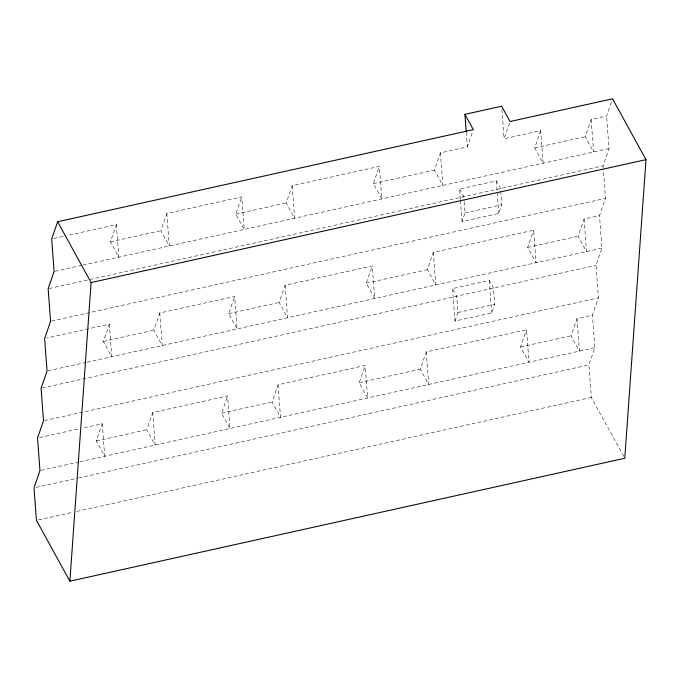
<?xml version="1.0" encoding="UTF-8"?>
<svg xmlns="http://www.w3.org/2000/svg" width="680" height="680" viewBox="0 0 680 680"><rect width="100%" height="100%" fill="white"/><g stroke="black" fill="none" stroke-linecap="round" stroke-linejoin="round"><path stroke-width="0.51" stroke-dasharray="3.4 2.55" d="M116.391 224.629L118.83 257.168L110.415 241.868L116.391 224.629L67.091 235.552M109.319 324.173L111.758 356.702L103.343 341.411L109.319 324.173L46.665 338.053M166.846 213.452L169.286 245.99L160.871 230.69L166.846 213.452L241.749 196.869L244.179 229.398L235.773 214.098L241.749 196.869M102.246 423.716L104.686 456.246L96.271 440.946L102.246 423.716L82.73 428.034M159.774 312.995L162.214 345.534L153.799 330.233L159.774 312.995L234.676 296.403L237.107 328.942L228.701 313.642L234.676 296.403M152.703 412.539L155.142 445.068L146.727 429.769L152.703 412.539L227.604 395.947L230.035 428.485L221.629 413.185L227.604 395.947M292.196 185.691L294.635 218.221L286.221 202.92L292.196 185.691L379.329 166.387L381.76 198.925L373.354 183.625L379.329 166.387M285.124 285.226L287.563 317.764L279.149 302.464L285.124 285.226L372.257 265.931L374.688 298.469L366.282 283.169L372.257 265.931M278.052 384.769L280.491 417.308L272.076 402.007L278.052 384.769L365.185 365.475L367.625 398.004L359.21 382.704L365.185 365.475M440.41 152.856L442.85 185.394L434.435 170.094L440.41 152.856L467.347 146.897L472.983 130.611M433.339 252.399L435.778 284.937L427.363 269.637L433.339 252.399L533.63 230.189L536.069 262.718L527.654 247.418L533.63 230.189M460.394 199.512L459.603 189.014L496.349 180.871L500.556 188.521L501.772 204.791L498.788 213.409L462.043 221.552L465.026 212.933L464.193 201.748M426.267 351.942L428.706 384.472L420.291 369.18L426.267 351.942L526.558 329.724L528.998 362.262L520.582 346.962L526.558 329.724M540.702 130.645L534.726 147.883L543.141 163.183L540.702 130.645L504.092 138.754L510.06 121.516M454.971 321.087L457.954 312.469L456.739 296.208L452.531 288.558L489.277 280.415L493.485 288.065L494.7 304.334L491.716 312.953L454.971 321.087L452.531 288.558M591.158 119.468L593.589 152.006L585.183 136.706L591.158 119.468L606.586 116.05L612.561 98.812M584.086 219.011L586.517 251.541L578.111 236.249L584.086 219.011L599.513 215.594L605.489 198.356L603.288 168.971M603.202 167.918L603.049 165.818L609.025 148.589L606.586 116.05M577.014 318.554L579.445 351.084L571.038 335.784L577.014 318.554L592.442 315.129L598.417 297.899L595.977 265.361L601.953 248.124L599.513 215.594M623.773 456.425L591.345 397.434L588.906 364.905L594.881 347.667L592.442 315.129M53.737 238.51L66.062 235.781M110.415 241.868L160.871 230.69M235.773 214.098L286.221 202.92M373.354 183.625L434.435 170.094M534.726 147.883L585.183 136.706M55.148 271.269L81.847 265.353M82.875 265.132L609.025 148.589M49.181 288.507L603.049 165.818M465.026 212.933L501.772 204.791M51.62 321.036L605.489 198.356M103.343 341.411L153.799 330.233M228.701 313.642L279.149 302.464M366.282 283.169L427.363 269.637M527.654 247.418L578.111 236.249M48.076 370.812L86.079 362.398M87.108 362.168L601.953 248.124M42.109 388.05L595.977 265.361M457.954 312.469L494.7 304.334M44.548 420.58L598.417 297.899M39.593 437.588L78.625 428.944M96.271 440.946L146.727 429.769M221.629 413.185L272.076 402.007M359.21 382.704L420.291 369.18M520.582 346.962L571.038 335.784M41.004 470.356L79.008 461.933M80.036 461.712L594.881 347.667M36.074 487.356L77.562 478.167M78.599 477.938L588.906 364.905M38.514 519.894L72.743 512.312M76.891 511.394L591.345 397.434M459.603 189.014L463.811 196.665L464.117 200.727M501.891 109.369L504.092 138.754M496.349 180.871L498.788 213.409M489.277 280.415L491.716 312.953M466.242 132.201L467.347 146.897M460.471 200.557L462.043 221.552"/><path stroke-width="1.02" d="M69.878 581.188L91.094 282.565L57.655 221.731L473.322 129.659L464.908 114.359L501.653 106.216L510.06 121.516L612.561 98.812L646 159.647L624.784 458.269L69.878 581.188L36.439 520.353L34 487.815L39.975 470.585L37.536 438.048L43.511 420.809L41.072 388.28L47.047 371.042L44.608 338.504L50.583 321.274L48.144 288.736L54.12 271.499L51.68 238.969L57.655 221.731M91.094 282.565L646 159.647M464.908 114.359L466.165 131.147"/></g></svg>
